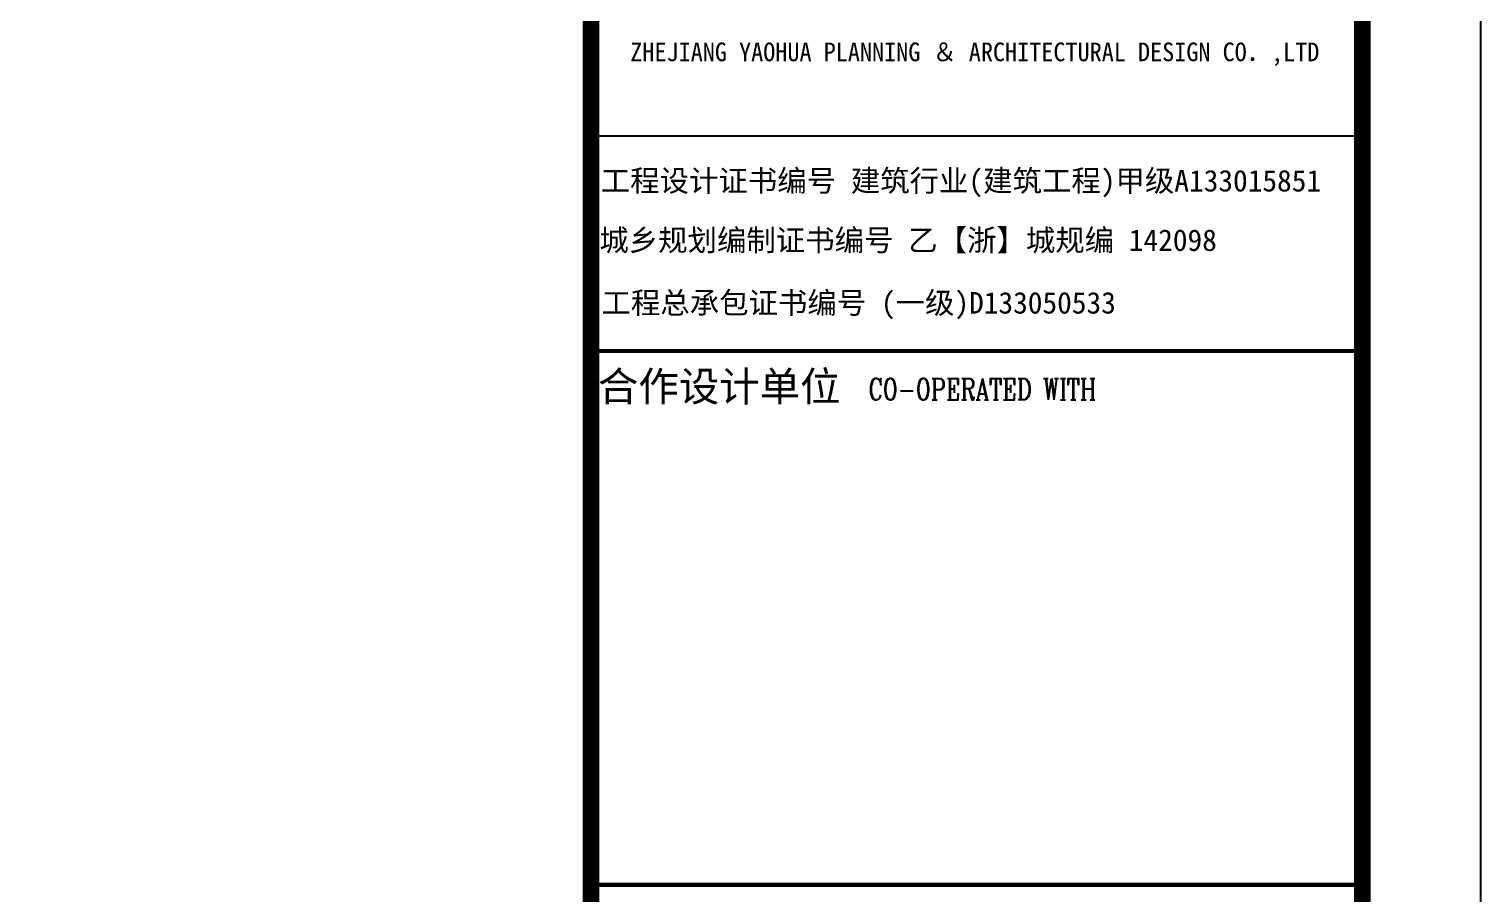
# Model space of a CAD drawing. Extents: x -138012 to 2129925, y -311560 to 0.
# Drawn here: x 11299 to 23536, y -141116 to -133826 of the extents above; entities that cross this region are included whole.
import ezdxf
from ezdxf.enums import TextEntityAlignment as Align

# ---------------------------------------------------------------- set-up
doc = ezdxf.new("R2010")
doc.units = 0
doc.header["$LTSCALE"] = 1000
doc.header["$MEASUREMENT"] = 0
doc.layers.get('0').update_dxf_attribs({"linetype": 'CONTINUOUS'})
for name, color, linetype in [('3', 3, 'CONTINUOUS'), ('TEXT', 7, 'CONTINUOUS'), ('图框', 4, 'CONTINUOUS')]:
    doc.layers.add(name, color=color, linetype=linetype)
doc.styles.add('iIcon2', font='')
doc.styles.add('MIMI-TKWZ', font='romanc.shx', dxfattribs={"width": 0.75, "oblique": 15, "bigfont": 'bigfont.shx'})
doc.styles.add('图框艺术体', font='simhei.ttf', dxfattribs={"width": 0.9})
doc.styles.get('iIcon2').set_extended_font_data('SimSun')

# ---------------------------------------------------------------- blocks, each defined once
blk = doc.blocks.new('564563')
at = {"layer": '图框'}
blk.add_line((189566, -143127), (196066, -143127), dxfattribs=at)
at = {"layer": '图框', "const_width": 140}
blk.add_lwpolyline([(196067, -136041), (189567, -136041), (189567, -193441), (196067, -193441)], close=True, dxfattribs=at)
at = {"layer": '图框', "const_width": 35}
for points in [[(189567, -144941), (196067, -144941)], [(189567, -149441), (196067, -149441)]]:
    blk.add_lwpolyline(points, dxfattribs=at)
at = {"layer": '图框', "style": '图框艺术体', "width": 0.95}
blk.add_text('ZHEJIANG YAOHUA PLANNING ＆ ARCHITECTURAL DESIGN CO．,LTD', height=157.63, dxfattribs=at).set_placement((192801, -142499), align=Align.CENTER)
at = {"layer": '图框', "style": 'iIcon2'}
for s, height, p in [('工程设计证书编号 建筑行业(建筑工程)甲级A133015851', 181.8, (189648, -143597)), ('城乡规划编制证书编号 乙【浙】城规编 142098', 181.8, (189636, -144098)), ('工程总承包证书编号 (一级)D133050533', 181.8, (189654, -144626)), ('合作设计单位', 250, (189624, -145365))]:
    blk.add_text(s, height=height, dxfattribs=at).set_placement(p)
at = {"layer": '图框', "style": 'MIMI-TKWZ', "width": 0.75}
blk.add_text('CO-OPERATED WITH', height=180, dxfattribs=at).set_placement((191904, -145354))

msp = doc.modelspace()

# ---------------------------------------------------------------- linework, layer by layer
msp.add_lwpolyline([(-60563.781, -186039.453), (23536.219, -186039.453), (23536.219, -126639.453), (-60563.781, -126639.453)], close=True)
at = {"const_width": 80}
msp.add_lwpolyline([(-58063.781, -185039.453), (22536.219, -185039.453), (22536.219, -127639.453), (-58063.781, -127639.453)], close=True, dxfattribs=at)
at = {"layer": '3', "const_width": 100}
msp.add_lwpolyline([(-58063.779, -127639.453), (16036.221, -127639.453), (16036.221, -185039.453), (-58063.779, -185039.453)], close=True, dxfattribs=at)
at = {"layer": '图框'}
msp.add_lwpolyline([(-60563.779, -186039.453), (23536.221, -186039.453), (23536.221, -126639.453), (-60563.779, -126639.453)], close=True, dxfattribs=at)
at = {"layer": '图框', "const_width": 140}
msp.add_lwpolyline([(-58063.779, -127639.453), (22536.221, -127639.453), (22536.221, -185039.453), (-58063.779, -185039.453)], close=True, dxfattribs=at)

# ---------------------------------------------------------------- block references
at = {"layer": 'TEXT'}
msp.add_blockref('564563', (-173530.564, 8401.996), dxfattribs=at)

doc.saveas('drawing.dxf')
